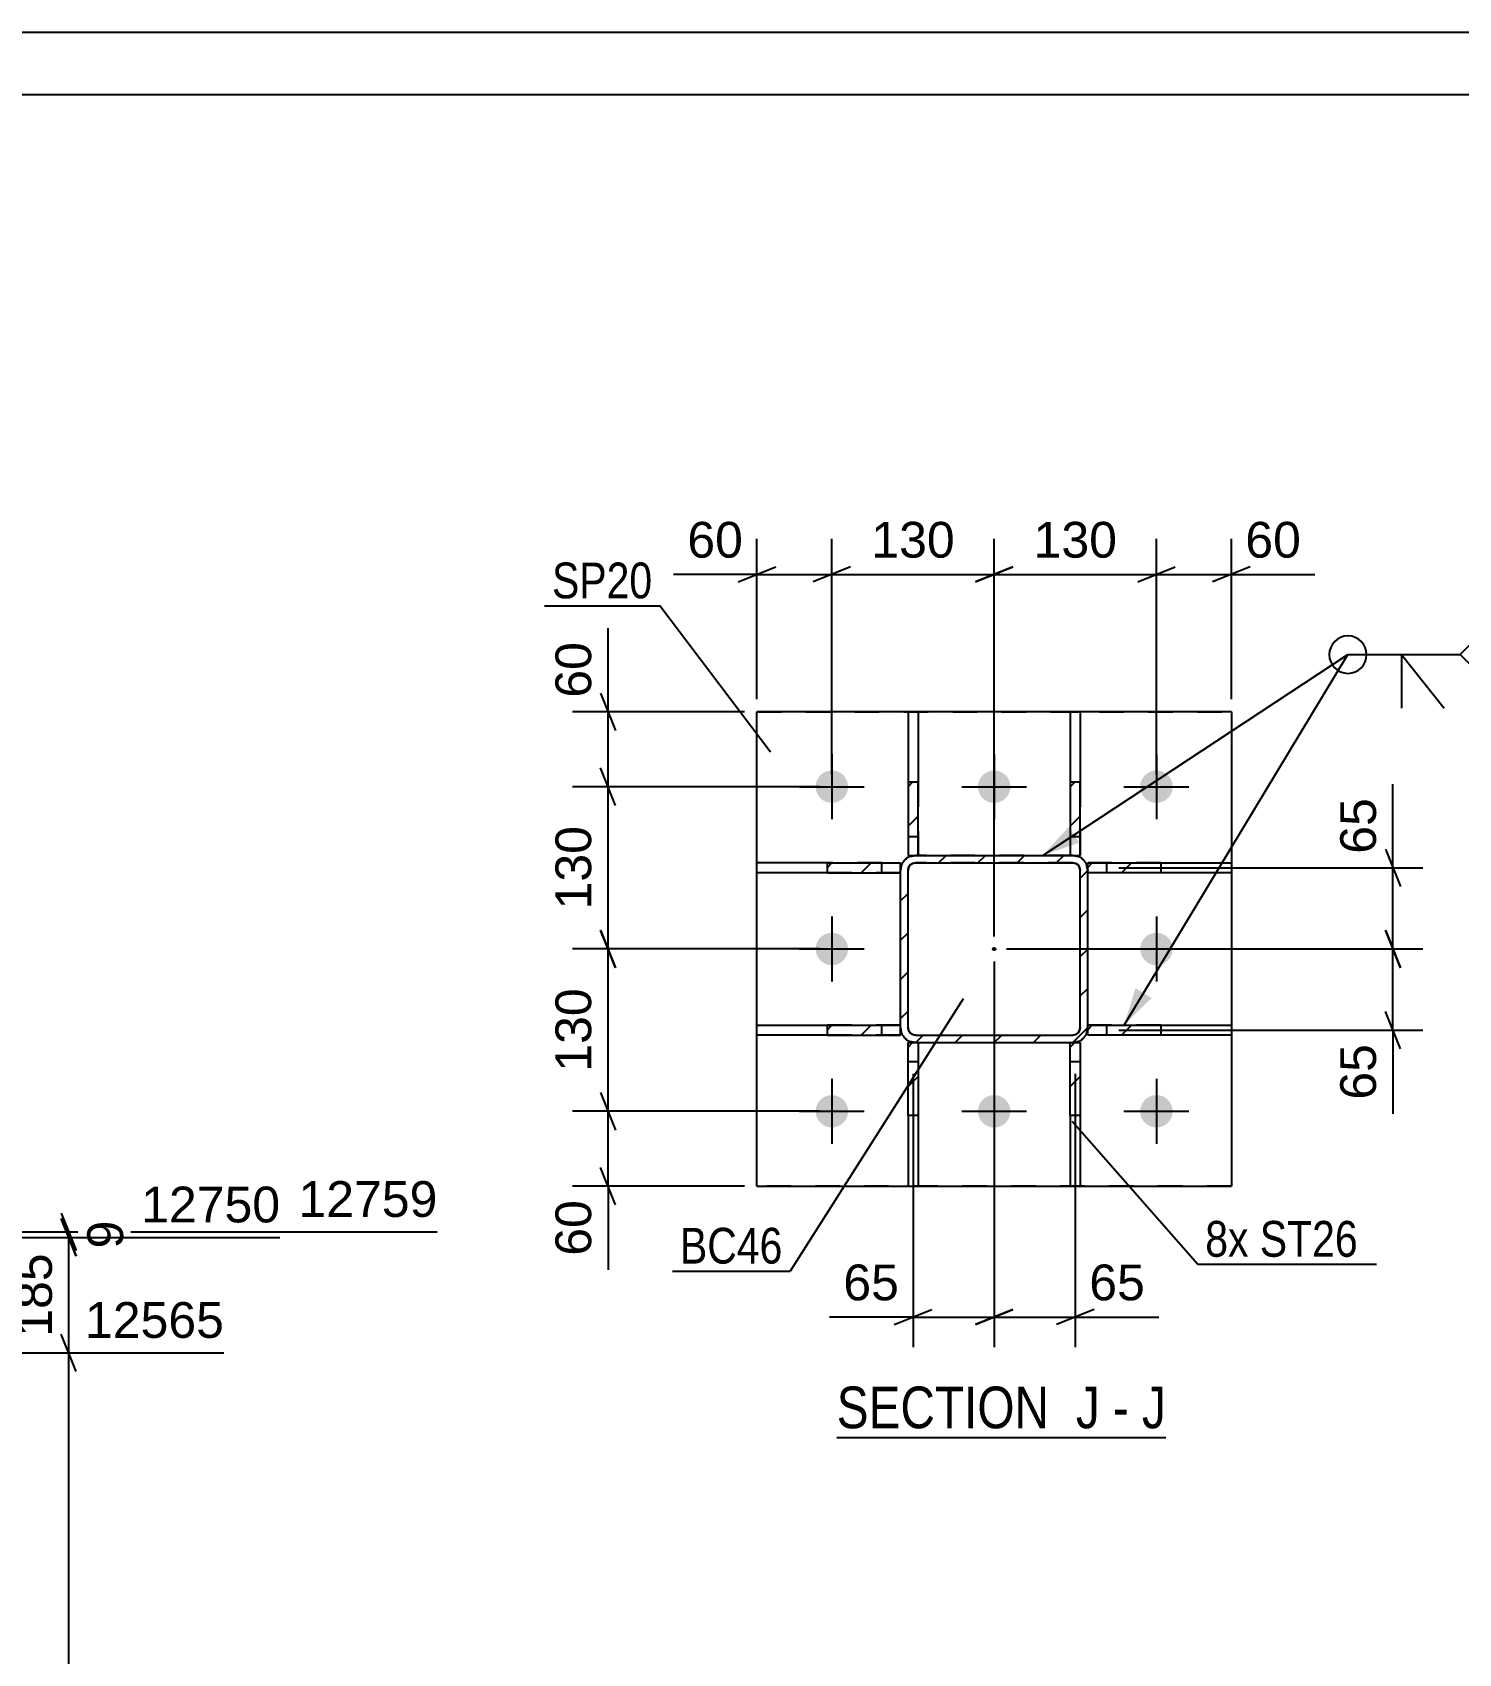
# Model space of a CAD drawing. Header units: millimetres. Extents: x 0 to 841, y 0 to 594.
# Drawn here: x 444.6 to 558.8, y 464.1 to 594 of the extents above; entities that cross this region are included whole.
import ezdxf

# ---------------------------------------------------------------- set-up
doc = ezdxf.new("R2010")
doc.units = ezdxf.units.MM
doc.linetypes.add('DXK_LINE_DOT2', pattern=[3.9198, 1.9599, -1.9599])
doc.linetypes.add('DXK_LINE_DOT3', pattern=[5.9187, 2.979, -0.9799, 0.9799, -0.9799])
doc.styles.add('Arial', font='arial.ttf', dxfattribs={"height": 0.2})
doc.styles.add('Arial Narrow', font='ARIALN.TTF', dxfattribs={"height": 0.2})

# ---------------------------------------------------------------- blocks, each defined once
blk = doc.blocks.new('Unknown-284856302-1131')
at = {"color": 5, "linetype": 'Continuous'}
for p, q in [((841, 594), (0, 594)), ((836, 589), (5, 589))]:
    blk.add_line(p, q, dxfattribs=at)
blk = doc.blocks.new('Unknown-284856302-20 - 28879')
at = {"color": 6, "linetype": 'Continuous'}
blk.add_line((509, 481.44), (535.37, 481.44), dxfattribs=at)
at = {"color": 0, "linetype": 'Continuous'}
for points in [[(527.11, 482.19), (527.11, 485.69), (509, 485.69), (509, 482.19)], [(530.07, 482.19), (530.07, 485.69), (528.16, 485.69), (528.16, 482.19)], [(532.4, 482.19), (532.4, 485.69), (531.12, 485.69), (531.12, 482.19)], [(535.37, 482.19), (535.37, 485.69), (533.45, 485.69), (533.45, 482.19)]]:
    blk.add_wipeout(points, dxfattribs=at)
at = {"color": 7, "linetype": 'Continuous', "style": 'Arial Narrow'}
for s, p in [('SECTION ', (509, 482.19)), ('J', (528.16, 482.19)), ('J', (533.45, 482.19)), ('-', (531.12, 482.19))]:
    blk.add_text(s, height=3.34, dxfattribs=at).set_placement(p)
blk = doc.blocks.new('Part-284856302-28979 - 28879')
at = {"linetype": 'Continuous'}
h = blk.add_hatch(dxfattribs=at)
h.set_pattern_fill('', scale=0.7, style=0, pattern_type=0)
h.set_pattern_definition([(45, (528.5063, 528.0817), (-1.57154, 1.57154), [])])
h.paths.add_polyline_path([(527.71, 528.08), (528.51, 528.08), (528.51, 533.94), (527.71, 533.94)])
at = {"color": 2, "linetype": 'Continuous'}
for p, q in [((527.71, 539.58), (527.71, 533.94)), ((527.71, 539.58), (528.51, 539.58)), ((528.51, 539.58), (528.51, 533.94)), ((527.71, 533.94), (527.71, 528.08)), ((528.51, 533.94), (527.71, 533.94)), ((528.51, 528.08), (528.51, 533.94)), ((527.71, 528.08), (528.51, 528.08))]:
    blk.add_line(p, q, dxfattribs=at)
at = {"color": 7, "linetype": 'DXK_LINE_DOT2'}
for p, q in [((527.71, 533.94), (527.71, 528.08)), ((528.51, 533.94), (528.51, 528.08)), ((527.71, 529.58), (528.51, 529.58)), ((527.71, 528.08), (528.51, 528.08))]:
    blk.add_line(p, q, dxfattribs=at)
blk = doc.blocks.new('Part-284856302-28915 - 28879')
at = {"color": 2, "linetype": 'Continuous'}
for p, q in [((540.61, 539.58), (502.61, 539.58)), ((502.61, 501.58), (502.61, 539.58)), ((540.61, 539.58), (540.61, 501.58)), ((502.61, 501.58), (540.61, 501.58))]:
    blk.add_line(p, q, dxfattribs=at)
at = {"color": 7, "linetype": 'DXK_LINE_DOT2'}
for p, q in [((502.61, 539.58), (540.61, 539.58)), ((540.61, 501.58), (502.61, 501.58))]:
    blk.add_line(p, q, dxfattribs=at)
blk = doc.blocks.new('Part-284856302-28980 - 28879')
at = {"linetype": 'Continuous'}
h = blk.add_hatch(dxfattribs=at)
h.set_pattern_fill('', scale=0.7, style=0, pattern_type=0)
h.set_pattern_definition([(45, (515.5069, 528.0817), (-1.57154, 1.57154), [])])
h.paths.add_polyline_path([(514.71, 528.08), (515.51, 528.08), (515.51, 533.94), (514.71, 533.94)])
at = {"color": 2, "linetype": 'Continuous'}
for p, q in [((514.71, 539.58), (514.71, 533.94)), ((514.71, 539.58), (515.51, 539.58)), ((515.51, 539.58), (515.51, 533.94)), ((514.71, 533.94), (514.71, 528.08)), ((515.51, 533.94), (514.71, 533.94)), ((515.51, 528.08), (515.51, 533.94)), ((514.71, 528.08), (515.51, 528.08))]:
    blk.add_line(p, q, dxfattribs=at)
at = {"color": 7, "linetype": 'DXK_LINE_DOT2'}
for p, q in [((514.71, 533.94), (514.71, 528.08)), ((515.51, 533.94), (515.51, 528.08)), ((514.71, 529.58), (515.51, 529.58)), ((514.71, 528.08), (515.51, 528.08))]:
    blk.add_line(p, q, dxfattribs=at)
blk = doc.blocks.new('Part-284856302-28883 - 28879')
at = {"linetype": 'Continuous'}
h = blk.add_hatch(dxfattribs=at)
h.set_pattern_fill('', scale=0.7, style=0, pattern_type=0)
h.set_pattern_definition([(45, (527.907, 513.0817), (-1.57154, 1.57154), [])])
h.paths.add_polyline_path([(515.31, 513.08), (527.91, 513.08), (528.37, 513.17), (528.76, 513.43), (529.02, 513.82), (529.11, 514.28), (529.11, 526.88), (529.02, 527.34), (528.76, 527.73), (528.37, 527.99), (527.91, 528.08), (515.31, 528.08), (514.85, 527.99), (514.46, 527.73), (514.2, 527.34), (514.11, 526.88), (514.11, 514.28), (514.2, 513.82), (514.46, 513.43), (514.85, 513.17)])
h.paths.add_polyline_path([(514.75, 514.05), (514.71, 514.28), (514.71, 526.88), (514.75, 527.11), (514.88, 527.31), (515.08, 527.44), (515.31, 527.48), (527.91, 527.48), (528.14, 527.44), (528.33, 527.31), (528.46, 527.11), (528.51, 526.88), (528.51, 514.28), (528.46, 514.05), (528.33, 513.86), (528.14, 513.73), (527.91, 513.68), (515.31, 513.68), (515.08, 513.73), (514.88, 513.86)])
blk.add_hatch(color=246, dxfattribs=at).paths.add_polyline_path([(521.61, 520.48, -1), (521.61, 520.68, -1)])
at = {"color": 7, "linetype": 'DXK_LINE_DOT2'}
for p, q in [((514.11, 526.88), (514.2, 527.34)), ((514.88, 527.31), (514.75, 527.11)), ((514.85, 527.99), (515.31, 528.08)), ((515.08, 527.44), (514.88, 527.31)), ((515.31, 527.48), (515.08, 527.44)), ((527.91, 528.08), (515.31, 528.08)), ((527.91, 527.48), (515.31, 527.48)), ((527.91, 528.08), (528.37, 527.99)), ((528.14, 527.44), (527.91, 527.48)), ((528.33, 527.31), (528.14, 527.44)), ((528.46, 527.11), (528.33, 527.31)), ((529.02, 527.34), (529.11, 526.88)), ((514.11, 514.28), (514.11, 526.88)), ((514.75, 527.11), (514.71, 526.88)), ((514.71, 514.28), (514.71, 526.88)), ((528.51, 526.88), (528.46, 527.11)), ((528.51, 514.28), (528.51, 526.88)), ((529.11, 514.28), (529.11, 526.88)), ((514.2, 513.82), (514.11, 514.28)), ((514.71, 514.28), (514.75, 514.05)), ((528.46, 514.05), (528.51, 514.28)), ((529.11, 514.28), (529.02, 513.82)), ((514.75, 514.05), (514.88, 513.86)), ((515.31, 513.08), (514.85, 513.17)), ((514.88, 513.86), (515.08, 513.73)), ((515.08, 513.73), (515.31, 513.68)), ((515.31, 513.68), (527.91, 513.68)), ((515.31, 513.08), (527.91, 513.08)), ((527.91, 513.68), (528.14, 513.73)), ((528.37, 513.17), (527.91, 513.08)), ((528.14, 513.73), (528.33, 513.86)), ((528.33, 513.86), (528.46, 514.05))]:
    blk.add_line(p, q, dxfattribs=at)
at = {"color": 2, "linetype": 'Continuous'}
for p, q in [((514.2, 527.34), (514.11, 526.88)), ((514.75, 527.11), (514.88, 527.31)), ((515.31, 528.08), (514.85, 527.99)), ((514.88, 527.31), (515.08, 527.44)), ((515.08, 527.44), (515.31, 527.48)), ((515.31, 528.08), (527.91, 528.08)), ((515.31, 527.48), (527.91, 527.48)), ((528.37, 527.99), (527.91, 528.08)), ((527.91, 527.48), (528.14, 527.44)), ((528.14, 527.44), (528.33, 527.31)), ((528.33, 527.31), (528.46, 527.11)), ((529.11, 526.88), (529.02, 527.34)), ((514.11, 514.28), (514.11, 526.88)), ((514.71, 526.88), (514.75, 527.11)), ((514.71, 514.28), (514.71, 526.88)), ((528.46, 527.11), (528.51, 526.88)), ((528.51, 514.28), (528.51, 526.88)), ((529.11, 514.28), (529.11, 526.88)), ((514.11, 514.28), (514.2, 513.82)), ((514.75, 514.05), (514.71, 514.28)), ((528.51, 514.28), (528.46, 514.05)), ((529.02, 513.82), (529.11, 514.28)), ((514.88, 513.86), (514.75, 514.05)), ((514.85, 513.17), (515.31, 513.08)), ((515.08, 513.73), (514.88, 513.86)), ((515.31, 513.68), (515.08, 513.73)), ((515.31, 513.68), (527.91, 513.68)), ((515.31, 513.08), (527.91, 513.08)), ((528.14, 513.73), (527.91, 513.68)), ((527.91, 513.08), (528.37, 513.17)), ((528.33, 513.86), (528.14, 513.73)), ((528.46, 514.05), (528.33, 513.86))]:
    blk.add_line(p, q, dxfattribs=at)
at = {"color": 7, "linetype": 'DXK_LINE_DOT3'}
blk.add_line((521.61, 520.58), (521.61, 520.58), dxfattribs=at)
at = {"color": 246, "linetype": 'DXK_LINE_DOT2'}
blk.add_line((521.61, 520.58), (521.61, 520.58), dxfattribs=at)
at = {"color": 246, "linetype": 'Continuous'}
blk.add_circle((521.61, 520.58), 0.1, dxfattribs=at)
at = {"color": 7, "linetype": 'DXK_LINE_DOT2'}
for centre, start, end in [((515.31, 526.88), 112.5, 157.5), ((527.91, 526.88), 22.5, 67.5), ((515.31, 514.28), 202.5, 247.5), ((527.91, 514.28), 292.5, 337.5)]:
    blk.add_arc(centre, 1.2, start, end, dxfattribs=at)
at = {"color": 2, "linetype": 'Continuous'}
for centre, start, end in [((515.31, 526.88), 112.5, 157.5), ((527.91, 526.88), 22.5, 67.5), ((515.31, 514.28), 202.5, 247.5), ((527.91, 514.28), 292.5, 337.5)]:
    blk.add_arc(centre, 1.2, start, end, dxfattribs=at)
blk = doc.blocks.new('Part-284856302-28977 - 28879')
at = {"linetype": 'Continuous'}
h = blk.add_hatch(dxfattribs=at)
h.set_pattern_fill('', scale=0.7, style=0, pattern_type=0)
h.set_pattern_definition([(45, (528.5063, 507.226), (-1.57154, 1.57154), [])])
h.paths.add_polyline_path([(527.71, 507.23), (528.51, 507.23), (528.51, 513.08), (527.71, 513.08)])
at = {"color": 7, "linetype": 'DXK_LINE_DOT2'}
for p, q in [((527.71, 507.23), (527.71, 513.08)), ((527.71, 513.08), (528.51, 513.08)), ((528.51, 513.08), (528.51, 507.23)), ((527.71, 511.58), (528.51, 511.58))]:
    blk.add_line(p, q, dxfattribs=at)
at = {"color": 2, "linetype": 'Continuous'}
for p, q in [((527.71, 507.23), (527.71, 513.08)), ((527.71, 513.08), (528.51, 513.08)), ((528.51, 513.08), (528.51, 507.23)), ((527.71, 507.23), (527.71, 501.58)), ((528.51, 507.23), (527.71, 507.23)), ((528.51, 507.23), (528.51, 501.58)), ((527.71, 501.58), (528.51, 501.58))]:
    blk.add_line(p, q, dxfattribs=at)
blk = doc.blocks.new('Part-284856302-28978 - 28879')
at = {"linetype": 'Continuous'}
h = blk.add_hatch(dxfattribs=at)
h.set_pattern_fill('', scale=0.7, style=0, pattern_type=0)
h.set_pattern_definition([(45, (515.5069, 507.226), (-1.57154, 1.57154), [])])
h.paths.add_polyline_path([(514.71, 507.23), (515.51, 507.23), (515.51, 513.08), (514.71, 513.08)])
at = {"color": 7, "linetype": 'DXK_LINE_DOT2'}
for p, q in [((514.71, 507.23), (514.71, 513.08)), ((514.71, 513.08), (515.51, 513.08)), ((515.51, 513.08), (515.51, 507.23)), ((514.71, 511.58), (515.51, 511.58))]:
    blk.add_line(p, q, dxfattribs=at)
at = {"color": 2, "linetype": 'Continuous'}
for p, q in [((514.71, 507.23), (514.71, 513.08)), ((514.71, 513.08), (515.51, 513.08)), ((515.51, 513.08), (515.51, 507.23)), ((514.71, 507.23), (514.71, 501.58)), ((515.51, 507.23), (514.71, 507.23)), ((515.51, 507.23), (515.51, 501.58)), ((514.71, 501.58), (515.51, 501.58))]:
    blk.add_line(p, q, dxfattribs=at)
blk = doc.blocks.new('Part-284856302-28981 - 28879')
at = {"linetype": 'Continuous'}
h = blk.add_hatch(dxfattribs=at)
h.set_pattern_fill('', scale=0.7, style=0, pattern_type=0)
h.set_pattern_definition([(45, (534.9618, 513.6817), (-1.57154, 1.57154), [])])
h.paths.add_polyline_path([(529.11, 513.68), (534.96, 513.68), (534.96, 514.48), (529.11, 514.48)])
at = {"color": 7, "linetype": 'DXK_LINE_DOT2'}
for p, q in [((529.11, 513.68), (529.11, 514.48)), ((534.96, 514.48), (529.11, 514.48)), ((530.61, 514.48), (530.61, 513.68)), ((530.61, 513.68), (529.11, 513.68)), ((534.96, 513.68), (530.61, 513.68))]:
    blk.add_line(p, q, dxfattribs=at)
at = {"color": 2, "linetype": 'Continuous'}
for p, q in [((529.11, 513.68), (529.11, 514.48)), ((529.11, 514.48), (534.96, 514.48)), ((534.96, 514.48), (540.61, 514.48)), ((534.96, 514.48), (534.96, 513.68)), ((540.61, 514.48), (540.61, 513.68)), ((534.96, 513.68), (529.11, 513.68)), ((540.61, 513.68), (534.96, 513.68))]:
    blk.add_line(p, q, dxfattribs=at)
blk = doc.blocks.new('Part-284856302-28982 - 28879')
at = {"linetype": 'Continuous'}
h = blk.add_hatch(dxfattribs=at)
h.set_pattern_fill('', scale=0.7, style=0, pattern_type=0)
h.set_pattern_definition([(45, (534.9618, 526.6817), (-1.57154, 1.57154), [])])
h.paths.add_polyline_path([(529.11, 526.68), (534.96, 526.68), (534.96, 527.48), (529.11, 527.48)])
at = {"color": 7, "linetype": 'DXK_LINE_DOT2'}
for p, q in [((529.11, 526.68), (529.11, 527.48)), ((534.96, 527.48), (529.11, 527.48)), ((530.61, 527.48), (530.61, 526.68)), ((530.61, 526.68), (529.11, 526.68)), ((534.96, 526.68), (530.61, 526.68))]:
    blk.add_line(p, q, dxfattribs=at)
at = {"color": 2, "linetype": 'Continuous'}
for p, q in [((529.11, 526.68), (529.11, 527.48)), ((529.11, 527.48), (534.96, 527.48)), ((534.96, 527.48), (540.61, 527.48)), ((534.96, 527.48), (534.96, 526.68)), ((540.61, 527.48), (540.61, 526.68)), ((534.96, 526.68), (529.11, 526.68)), ((540.61, 526.68), (534.96, 526.68))]:
    blk.add_line(p, q, dxfattribs=at)
blk = doc.blocks.new('Part-284856302-28983 - 28879')
at = {"linetype": 'Continuous'}
h = blk.add_hatch(dxfattribs=at)
h.set_pattern_fill('', scale=0.7, style=0, pattern_type=0)
h.set_pattern_definition([(45, (514.1066, 513.6817), (-1.57154, 1.57154), [])])
h.paths.add_polyline_path([(508.25, 513.68), (514.11, 513.68), (514.11, 514.48), (508.25, 514.48)])
at = {"color": 2, "linetype": 'Continuous'}
for p, q in [((502.61, 513.68), (502.61, 514.48)), ((502.61, 514.48), (508.25, 514.48)), ((508.25, 514.48), (514.11, 514.48)), ((508.25, 513.68), (508.25, 514.48)), ((514.11, 513.68), (514.11, 514.48)), ((508.25, 513.68), (502.61, 513.68)), ((508.25, 513.68), (514.11, 513.68))]:
    blk.add_line(p, q, dxfattribs=at)
at = {"color": 7, "linetype": 'DXK_LINE_DOT2'}
for p, q in [((514.11, 514.48), (508.25, 514.48)), ((512.61, 513.68), (512.61, 514.48)), ((514.11, 513.68), (514.11, 514.48)), ((514.11, 513.68), (508.25, 513.68))]:
    blk.add_line(p, q, dxfattribs=at)
blk = doc.blocks.new('Part-284856302-28984 - 28879')
at = {"linetype": 'Continuous'}
h = blk.add_hatch(dxfattribs=at)
h.set_pattern_fill('', scale=0.7, style=0, pattern_type=0)
h.set_pattern_definition([(45, (514.1066, 526.6817), (-1.57154, 1.57154), [])])
h.paths.add_polyline_path([(508.25, 526.68), (514.11, 526.68), (514.11, 527.48), (508.25, 527.48)])
at = {"color": 2, "linetype": 'Continuous'}
for p, q in [((508.25, 527.48), (502.61, 527.48)), ((502.61, 526.68), (502.61, 527.48)), ((508.25, 527.48), (514.11, 527.48)), ((508.25, 526.68), (508.25, 527.48)), ((514.11, 526.68), (514.11, 527.48)), ((508.25, 526.68), (502.61, 526.68)), ((508.25, 526.68), (514.11, 526.68))]:
    blk.add_line(p, q, dxfattribs=at)
at = {"color": 7, "linetype": 'DXK_LINE_DOT2'}
for p, q in [((512.61, 527.48), (508.25, 527.48)), ((512.61, 526.68), (512.61, 527.48)), ((512.61, 527.48), (514.11, 527.48)), ((514.11, 526.68), (514.11, 527.48)), ((514.11, 526.68), (508.25, 526.68))]:
    blk.add_line(p, q, dxfattribs=at)
blk = doc.blocks.new('Bolt-284856302-28992 - 28879')
at = {"linetype": 'Continuous'}
for points in [[(509.91, 533.58, -1), (507.31, 533.58, -1)], [(522.91, 533.58, -1), (520.31, 533.58, -1)], [(535.91, 533.58, -1), (533.31, 533.58, -1)], [(509.91, 520.58, -1), (507.31, 520.58, -1)], [(535.91, 520.58, -1), (533.31, 520.58, -1)], [(509.91, 507.58, -1), (507.31, 507.58, -1)], [(522.91, 507.58, -1), (520.31, 507.58, -1)], [(535.91, 507.58, -1), (533.31, 507.58, -1)]]:
    blk.add_hatch(color=1, dxfattribs=at).paths.add_polyline_path(points)
at = {"color": 1, "linetype": 'Continuous'}
for p, q in [((508.61, 536.18), (508.61, 530.98)), ((521.61, 536.18), (521.61, 530.98)), ((534.61, 536.18), (534.61, 530.98)), ((506.01, 533.58), (511.21, 533.58)), ((519.01, 533.58), (524.21, 533.58)), ((532.01, 533.58), (537.21, 533.58)), ((508.61, 523.18), (508.61, 517.98)), ((534.61, 523.18), (534.61, 517.98)), ((506.01, 520.58), (511.21, 520.58)), ((532.01, 520.58), (537.21, 520.58)), ((508.61, 510.18), (508.61, 504.98)), ((521.61, 510.18), (521.61, 504.98)), ((534.61, 510.18), (534.61, 504.98)), ((506.01, 507.58), (511.21, 507.58)), ((519.01, 507.58), (524.21, 507.58)), ((532.01, 507.58), (537.21, 507.58))]:
    blk.add_line(p, q, dxfattribs=at)
blk = doc.blocks.new('StraightDimension-284856302-28333 - 24076')
at = {"color": 7, "linetype": 'Continuous'}
for p, q in [((446.88, 499.42), (448.08, 496.42)), ((448.08, 495.98), (446.88, 498.98)), ((397.11, 497.48), (464.4, 497.48)), ((423.73, 497.92), (477, 497.92)), ((447.48, 497.48), (447.48, 497.92))]:
    blk.add_line(p, q, dxfattribs=at)
at = {"color": 0, "linetype": 'Continuous'}
blk.add_wipeout([(477.6, 498.52), (477.6, 502.72), (465.28, 502.72), (465.28, 498.52)], dxfattribs=at)
at = {"color": 0}
blk.add_wipeout([(452.43, 499.41), (448.23, 499.41), (448.23, 495.99), (452.43, 495.99)], dxfattribs=at)
at = {"color": 3, "linetype": 'Continuous', "style": 'Arial'}
blk.add_text('12759', height=2.865, dxfattribs=at).set_placement((465.88, 499.12))
at = {"color": 3, "style": 'Arial'}
blk.add_text('9', height=2.87, rotation=90.0002, dxfattribs=at).set_placement((451.83, 496.59))
blk = doc.blocks.new('StraightDimension-284856302-28334 - 24076')
at = {"color": 7, "linetype": 'Continuous'}
for p, q in [((446.88, 498.98), (448.08, 495.98)), ((397.11, 497.48), (464.4, 497.48)), ((447.48, 488.23), (447.48, 497.48)), ((448.08, 486.73), (446.88, 489.73)), ((397.11, 488.23), (459.9, 488.23))]:
    blk.add_line(p, q, dxfattribs=at)
at = {"color": 0, "linetype": 'Continuous'}
blk.add_wipeout([(465, 498.08), (465, 502.28), (452.68, 502.28), (452.68, 498.08)], dxfattribs=at)
at = {"color": 0}
blk.add_wipeout([(446.73, 496.79), (442.53, 496.79), (442.53, 488.92), (446.73, 488.92)], dxfattribs=at)
at = {"color": 3, "linetype": 'Continuous', "style": 'Arial'}
blk.add_text('12750', height=2.865, dxfattribs=at).set_placement((453.28, 498.68))
at = {"color": 3, "style": 'Arial'}
blk.add_text('185', height=2.865, rotation=90.0002, dxfattribs=at).set_placement((446.13, 489.52))
blk = doc.blocks.new('StraightDimension-284856302-28335 - 24076')
at = {"color": 7, "linetype": 'Continuous'}
for p, q in [((448.08, 486.73), (446.88, 489.73)), ((397.11, 488.23), (459.9, 488.23)), ((447.48, 384.37), (447.48, 488.23)), ((446.88, 385.87), (448.08, 382.87)), ((411.21, 384.37), (457.68, 384.37))]:
    blk.add_line(p, q, dxfattribs=at)
at = {"color": 0}
blk.add_wipeout([(446.73, 441.35), (442.53, 441.35), (442.53, 431.26), (446.73, 431.26)], dxfattribs=at)
at = {"color": 3, "style": 'Arial'}
blk.add_text('3223', height=2.865, rotation=90.0002, dxfattribs=at).set_placement((446.13, 431.86))
at = {"color": 0, "linetype": 'Continuous'}
blk.add_wipeout([(460.5, 488.83), (460.5, 493.03), (448.18, 493.03), (448.18, 488.83)], dxfattribs=at)
at = {"color": 3, "linetype": 'Continuous', "style": 'Arial'}
blk.add_text('12565', height=2.865, dxfattribs=at).set_placement((448.78, 489.43))
blk = doc.blocks.new('StraightDimension-284856302-32175 - 28879')
at = {"color": 7, "linetype": 'Continuous'}
for p, q in [((491.28, 519.08), (490.08, 522.08)), ((507.61, 520.58), (487.83, 520.58)), ((490.68, 507.58), (490.68, 520.58)), ((490.08, 509.08), (491.28, 506.08)), ((507.61, 507.58), (487.83, 507.58))]:
    blk.add_line(p, q, dxfattribs=at)
at = {"color": 0}
blk.add_wipeout([(489.93, 518.02), (485.73, 518.02), (485.73, 510.15), (489.93, 510.15)], dxfattribs=at)
at = {"color": 3, "style": 'Arial'}
blk.add_text('130', height=2.865, rotation=90.0002, dxfattribs=at).set_placement((489.33, 510.75))
blk = doc.blocks.new('StraightDimension-284856302-32176 - 28879')
at = {"color": 7, "linetype": 'Continuous'}
for p, q in [((490.08, 509.08), (491.28, 506.08)), ((507.61, 507.58), (487.83, 507.58)), ((490.68, 501.58), (490.68, 507.58)), ((491.28, 500.08), (490.08, 503.08)), ((501.61, 501.58), (487.83, 501.58)), ((490.68, 501.58), (490.68, 494.88)), ((490.68, 501.58), (490.68, 494.88))]:
    blk.add_line(p, q, dxfattribs=at)
at = {"color": 0}
blk.add_wipeout([(489.93, 501.06), (485.73, 501.06), (485.73, 495.41), (489.93, 495.41)], dxfattribs=at)
at = {"color": 3, "style": 'Arial'}
blk.add_text('60', height=2.865, rotation=90.0002, dxfattribs=at).set_placement((489.33, 496.01))
blk = doc.blocks.new('StraightDimension-284856302-32117 - 28879')
at = {"color": 7, "linetype": 'Continuous'}
for p, q in [((521.61, 521.58), (521.61, 553.43)), ((534.61, 534.58), (534.61, 553.43)), ((523.11, 551.18), (520.11, 549.98)), ((533.11, 549.98), (536.11, 551.18)), ((521.61, 550.58), (534.61, 550.58))]:
    blk.add_line(p, q, dxfattribs=at)
at = {"color": 0}
blk.add_wipeout([(532.04, 551.33), (532.04, 555.53), (524.17, 555.53), (524.17, 551.33)], dxfattribs=at)
at = {"color": 3, "style": 'Arial'}
blk.add_text('130', height=2.865, dxfattribs=at).set_placement((524.77, 551.93))
blk = doc.blocks.new('StraightDimension-284856302-32118 - 28879')
at = {"color": 7, "linetype": 'Continuous'}
for p, q in [((508.61, 534.58), (508.61, 553.43)), ((521.61, 521.58), (521.61, 553.43)), ((510.11, 551.18), (507.11, 549.98)), ((520.11, 549.98), (523.11, 551.18)), ((508.61, 550.58), (521.61, 550.58))]:
    blk.add_line(p, q, dxfattribs=at)
at = {"color": 0}
blk.add_wipeout([(519.04, 551.33), (519.04, 555.53), (511.17, 555.53), (511.17, 551.33)], dxfattribs=at)
at = {"color": 3, "style": 'Arial'}
blk.add_text('130', height=2.865, dxfattribs=at).set_placement((511.77, 551.93))
blk = doc.blocks.new('StraightDimension-284856302-32116 - 28879')
at = {"color": 7, "linetype": 'Continuous'}
for p, q in [((534.61, 534.58), (534.61, 553.43)), ((540.61, 540.58), (540.61, 553.43)), ((533.11, 549.98), (536.11, 551.18)), ((542.11, 551.18), (539.11, 549.98)), ((534.61, 550.58), (540.61, 550.58)), ((540.61, 550.58), (547.3, 550.58)), ((540.61, 550.58), (547.3, 550.58))]:
    blk.add_line(p, q, dxfattribs=at)
at = {"color": 0}
blk.add_wipeout([(546.78, 551.33), (546.78, 555.53), (541.13, 555.53), (541.13, 551.33)], dxfattribs=at)
at = {"color": 3, "style": 'Arial'}
blk.add_text('60', height=2.865, dxfattribs=at).set_placement((541.73, 551.93))
blk = doc.blocks.new('StraightDimension-284856302-32119 - 28879')
at = {"color": 7, "linetype": 'Continuous'}
for p, q in [((502.61, 540.58), (502.61, 553.43)), ((508.61, 534.58), (508.61, 553.43)), ((501.11, 549.98), (504.11, 551.18)), ((510.11, 551.18), (507.11, 549.98)), ((502.61, 550.58), (495.91, 550.58)), ((502.61, 550.58), (495.91, 550.58)), ((502.61, 550.58), (508.61, 550.58))]:
    blk.add_line(p, q, dxfattribs=at)
at = {"color": 0}
blk.add_wipeout([(502.08, 551.33), (502.08, 555.53), (496.43, 555.53), (496.43, 551.33)], dxfattribs=at)
at = {"color": 3, "style": 'Arial'}
blk.add_text('60', height=2.865, dxfattribs=at).set_placement((497.03, 551.93))
blk = doc.blocks.new('StraightDimension-284856302-32173 - 28879')
at = {"color": 7, "linetype": 'Continuous'}
for p, q in [((490.68, 539.58), (490.68, 546.28)), ((490.68, 539.58), (490.68, 546.28)), ((490.08, 541.08), (491.28, 538.08)), ((501.61, 539.58), (487.83, 539.58)), ((490.68, 533.58), (490.68, 539.58)), ((491.28, 532.08), (490.08, 535.08)), ((507.61, 533.58), (487.83, 533.58))]:
    blk.add_line(p, q, dxfattribs=at)
at = {"color": 0}
blk.add_wipeout([(489.93, 545.75), (485.73, 545.75), (485.73, 540.11), (489.93, 540.11)], dxfattribs=at)
at = {"color": 3, "style": 'Arial'}
blk.add_text('60', height=2.865, rotation=90.0002, dxfattribs=at).set_placement((489.33, 540.71))
blk = doc.blocks.new('StraightDimension-284856302-32174 - 28879')
at = {"color": 7, "linetype": 'Continuous'}
for p, q in [((491.28, 532.08), (490.08, 535.08)), ((507.61, 533.58), (487.83, 533.58)), ((490.68, 520.58), (490.68, 533.58)), ((490.08, 522.08), (491.28, 519.08)), ((507.61, 520.58), (487.83, 520.58))]:
    blk.add_line(p, q, dxfattribs=at)
at = {"color": 0}
blk.add_wipeout([(489.93, 531.02), (485.73, 531.02), (485.73, 523.15), (489.93, 523.15)], dxfattribs=at)
at = {"color": 3, "style": 'Arial'}
blk.add_text('130', height=2.865, rotation=90.0002, dxfattribs=at).set_placement((489.33, 523.75))
blk = doc.blocks.new('StraightDimension-284856302-32211 - 28879')
at = {"color": 7, "linetype": 'Continuous'}
for p, q in [((521.61, 519.58), (521.61, 488.69)), ((528.11, 510.58), (528.11, 488.69)), ((520.11, 490.49), (523.11, 491.69)), ((521.61, 491.09), (528.11, 491.09)), ((529.61, 491.69), (526.61, 490.49)), ((528.11, 491.09), (534.8, 491.09)), ((528.11, 491.09), (534.8, 491.09))]:
    blk.add_line(p, q, dxfattribs=at)
at = {"color": 0}
blk.add_wipeout([(534.28, 491.84), (534.28, 496.04), (528.63, 496.04), (528.63, 491.84)], dxfattribs=at)
at = {"color": 3, "style": 'Arial'}
blk.add_text('65', height=2.865, dxfattribs=at).set_placement((529.23, 492.44))
blk = doc.blocks.new('StraightDimension-284856302-32212 - 28879')
at = {"color": 7, "linetype": 'Continuous'}
for p, q in [((521.61, 519.58), (521.61, 488.69)), ((515.11, 510.58), (515.11, 488.69)), ((515.11, 491.09), (508.41, 491.09)), ((515.11, 491.09), (508.41, 491.09)), ((513.61, 490.49), (516.61, 491.69)), ((515.11, 491.09), (521.61, 491.09)), ((523.11, 491.69), (520.11, 490.49))]:
    blk.add_line(p, q, dxfattribs=at)
at = {"color": 0}
blk.add_wipeout([(514.58, 491.84), (514.58, 496.04), (508.93, 496.04), (508.93, 491.84)], dxfattribs=at)
at = {"color": 3, "style": 'Arial'}
blk.add_text('65', height=2.865, dxfattribs=at).set_placement((509.53, 492.44))
blk = doc.blocks.new('StraightDimension-284856302-32227 - 28879')
at = {"color": 7, "linetype": 'Continuous'}
for p, q in [((553.55, 527.08), (553.55, 533.78)), ((553.55, 527.08), (553.55, 533.78)), ((552.95, 528.58), (554.15, 525.58)), ((531.61, 527.08), (555.95, 527.08)), ((553.55, 520.58), (553.55, 527.08)), ((554.15, 519.08), (552.95, 522.08)), ((522.61, 520.58), (555.95, 520.58))]:
    blk.add_line(p, q, dxfattribs=at)
at = {"color": 0}
blk.add_wipeout([(552.8, 533.25), (548.6, 533.25), (548.6, 527.61), (552.8, 527.61)], dxfattribs=at)
at = {"color": 3, "style": 'Arial'}
blk.add_text('65', height=2.865, rotation=90.0002, dxfattribs=at).set_placement((552.2, 528.21))
blk = doc.blocks.new('StraightDimension-284856302-32228 - 28879')
at = {"color": 7, "linetype": 'Continuous'}
for p, q in [((552.95, 522.08), (554.15, 519.08)), ((522.61, 520.58), (555.95, 520.58)), ((553.55, 514.08), (553.55, 520.58)), ((554.15, 512.58), (552.95, 515.58)), ((531.61, 514.08), (555.95, 514.08)), ((553.55, 514.08), (553.55, 507.38)), ((553.55, 514.08), (553.55, 507.38))]:
    blk.add_line(p, q, dxfattribs=at)
at = {"color": 0}
blk.add_wipeout([(552.8, 513.56), (548.6, 513.56), (548.6, 507.91), (552.8, 507.91)], dxfattribs=at)
at = {"color": 3, "style": 'Arial'}
blk.add_text('65', height=2.865, rotation=90.0002, dxfattribs=at).set_placement((552.2, 508.51))
blk = doc.blocks.new('WeldMark-284856302-32417 - 28879')
at = {"linetype": 'Continuous'}
for points in [[(528.42, 529.1), (525.5, 528.08), (527.59, 530.36)], [(534.21, 516.66), (532.02, 514.48), (532.93, 517.44)]]:
    blk.add_hatch(color=30, dxfattribs=at).paths.add_polyline_path(points)
at = {"color": 30, "linetype": 'Continuous'}
for p, q in [((525.5, 528.08), (549.95, 544.16)), ((532.02, 514.48), (549.95, 544.16)), ((549.95, 544.16), (558.95, 544.16))]:
    blk.add_line(p, q, dxfattribs=at)
at = {"color": 3, "linetype": 'Continuous'}
for q in [(557.66, 539.87), (554.24, 539.87)]:
    blk.add_line((554.24, 544.16), q, dxfattribs=at)
for start, end in [(90, 270), (270, 90)]:
    blk.add_arc((549.95, 544.16), 1.5, start, end, dxfattribs=at)
at = {"color": 0, "linetype": 'Continuous'}
blk.add_wipeout([(570.33, 543.26), (570.33, 546.26), (562.55, 546.26), (562.55, 543.26)], dxfattribs=at)
blk.add_wipeout([(570.33, 543.26), (570.33, 546.26), (562.55, 546.26), (562.55, 543.26)], dxfattribs=at)
at = {"color": 3, "linetype": 'Continuous'}
for q in [(563.24, 548.45), (563.24, 539.87)]:
    blk.add_line((558.95, 544.16), q, dxfattribs=at)
at = {"color": 3, "linetype": 'Continuous', "style": 'Arial'}
blk.add_text('TYP', height=2.865, dxfattribs=at).set_placement((562.55, 543.26))
blk = doc.blocks.new('Mark-284856302-32241 - 28879')
at = {"color": 0}
blk.add_wipeout([(504.66, 495.38), (504.66, 498.38), (496.44, 498.38), (496.44, 495.38)], dxfattribs=at)
blk.add_wipeout([(504.66, 495.38), (504.66, 498.38), (496.44, 498.38), (496.44, 495.38)], dxfattribs=at)
at = {"color": 30, "linetype": 'Continuous'}
for p in [(519.13, 516.6), (495.84, 494.78)]:
    blk.add_line(p, (505.26, 494.78), dxfattribs=at)
at = {"color": 3, "style": 'Arial Narrow'}
blk.add_text('BC46', height=2.863, dxfattribs=at).set_placement((496.44, 495.38))
blk = doc.blocks.new('MarkSet-284856302-31885 - 28879')
at = {"color": 0}
for points in [[(541.99, 495.93), (541.99, 498.93), (538.52, 498.93), (538.52, 495.93)], [(550.74, 495.93), (550.74, 498.93), (542.89, 498.93), (542.89, 495.93)]]:
    blk.add_wipeout(points, dxfattribs=at)
for points in [[(541.99, 495.93), (541.99, 498.93), (538.52, 498.93), (538.52, 495.93)], [(550.74, 495.93), (550.74, 498.93), (542.89, 498.93), (542.89, 495.93)]]:
    blk.add_wipeout(points, dxfattribs=at)
at = {"color": 30, "linetype": 'Continuous'}
for p, q in [((527.87, 506.8), (537.92, 495.33)), ((537.92, 495.33), (552.24, 495.33))]:
    blk.add_line(p, q, dxfattribs=at)
at = {"color": 3, "style": 'Arial Narrow'}
for s, p in [('8x', (538.52, 495.93)), ('ST26', (542.89, 495.93))]:
    blk.add_text(s, height=2.863, dxfattribs=at).set_placement(p)
blk = doc.blocks.new('Mark-284856302-32251 - 28879')
at = {"color": 0}
blk.add_wipeout([(494.23, 548.67), (494.23, 551.67), (486.19, 551.67), (486.19, 548.67)], dxfattribs=at)
blk.add_wipeout([(494.23, 548.67), (494.23, 551.67), (486.19, 551.67), (486.19, 548.67)], dxfattribs=at)
at = {"color": 30, "linetype": 'Continuous'}
for p in [(485.59, 548.07), (503.7, 536.35)]:
    blk.add_line(p, (494.83, 548.07), dxfattribs=at)
at = {"color": 3, "style": 'Arial Narrow'}
blk.add_text('SP20', height=2.863, dxfattribs=at).set_placement((486.19, 548.67))

msp = doc.modelspace()

# ---------------------------------------------------------------- block references
for name in ['Unknown-284856302-1131', 'Part-284856302-28915 - 28879', 'Part-284856302-28980 - 28879', 'Part-284856302-28979 - 28879', 'Bolt-284856302-28992 - 28879', 'Part-284856302-28984 - 28879', 'Part-284856302-28883 - 28879', 'Part-284856302-28982 - 28879', 'Part-284856302-28983 - 28879', 'Part-284856302-28981 - 28879', 'Part-284856302-28978 - 28879', 'Part-284856302-28977 - 28879']:
    msp.add_blockref(name, (0, 0))

# ---------------------------------------------------------------- next in the draw order: block references
for name in ['StraightDimension-284856302-32117 - 28879', 'StraightDimension-284856302-32175 - 28879', 'StraightDimension-284856302-32211 - 28879', 'StraightDimension-284856302-28333 - 24076', 'Unknown-284856302-20 - 28879']:
    msp.add_blockref(name, (0, 0))

# ---------------------------------------------------------------- next in the draw order: block references
for name in ['StraightDimension-284856302-32118 - 28879', 'StraightDimension-284856302-32116 - 28879', 'StraightDimension-284856302-32212 - 28879', 'StraightDimension-284856302-32176 - 28879', 'StraightDimension-284856302-28334 - 24076']:
    msp.add_blockref(name, (0, 0))

# ---------------------------------------------------------------- next in the draw order: block references
for name in ['StraightDimension-284856302-32119 - 28879', 'StraightDimension-284856302-32227 - 28879', 'Mark-284856302-32241 - 28879', 'StraightDimension-284856302-28335 - 24076']:
    msp.add_blockref(name, (0, 0))

# ---------------------------------------------------------------- next in the draw order: block references
for name in ['StraightDimension-284856302-32173 - 28879', 'StraightDimension-284856302-32228 - 28879']:
    msp.add_blockref(name, (0, 0))

# ---------------------------------------------------------------- next in the draw order: block references
for name in ['Mark-284856302-32251 - 28879', 'WeldMark-284856302-32417 - 28879', 'StraightDimension-284856302-32174 - 28879', 'MarkSet-284856302-31885 - 28879']:
    msp.add_blockref(name, (0, 0))

doc.saveas('drawing.dxf')
